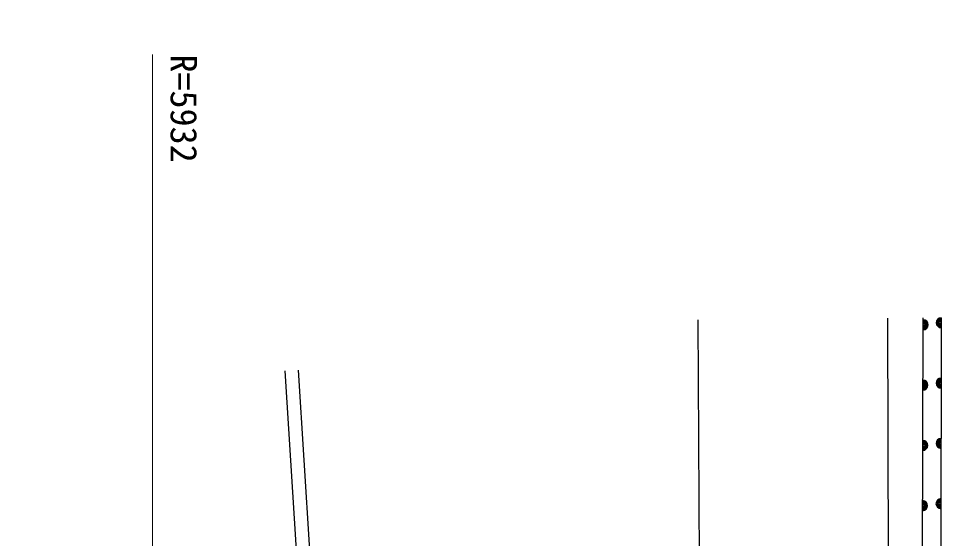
# Model space of a CAD drawing. Units: millimetres, scale not verified. Extents: x -2865935 to 4137865, y -6708483 to 4285906.
# Drawn here: x 337075 to 382999, y 333469 to 359337 of the extents above; entities that cross this region are included whole.
import ezdxf
from ezdxf.enums import TextEntityAlignment as Align

# ---------------------------------------------------------------- set-up
doc = ezdxf.new("R2010")
doc.units = ezdxf.units.MM
doc.header["$LTSCALE"] = 1000
for name, color, linetype, lineweight in [('M-BGD', 7, 'Continuous', 25), ('M-STR-HTXT', 7, 'Continuous', 13), ('M-STR-STRC', 7, 'Continuous', 25)]:
    doc.layers.add(name, color=color, linetype=linetype, lineweight=lineweight)
doc.styles.add('ＭＳ ゴシック', font='')
doc.styles.get('ＭＳ ゴシック').set_extended_font_data('MS Gothic')

msp = doc.modelspace()

# ---------------------------------------------------------------- linework, layer by layer
at = {"layer": 'M-BGD'}
for p, q in [((381998, 316853), (382085, 344445)), ((382984, 344453), (382948, 316812)), ((371047, 316953), (370897, 344355)), ((380317, 344431), (380351, 323399)), ((350915, 332890), (350350, 341810)), ((351573, 332884), (351005, 341852))]:
    msp.add_line(p, q, dxfattribs=at)
for centre, radius, start, end in [((382984, 344203), 250, 89.9248, 269.9248), ((382084, 344103), 250, 269.8201, 89.8201), ((382084, 344103), 200, 269.8201, 89.8201), ((382084, 344103), 150, 269.8201, 89.8201), ((382084, 344103), 100, 269.8201, 89.8201), ((382084, 344103), 50, 269.8201, 89.8201), ((382984, 344203), 200, 89.9248, 269.9248), ((382984, 344203), 150, 89.9248, 269.9248), ((382984, 344203), 100, 89.9248, 269.9248), ((382984, 344203), 50, 89.9248, 269.9248), ((382075, 341103), 250, 269.8201, 89.8201), ((382075, 341103), 200, 269.8201, 89.8201), ((382075, 341103), 150, 269.8201, 89.8201), ((382980, 341203), 250, 89.9248, 269.9248), ((382980, 341203), 200, 89.9248, 269.9248), ((382980, 341203), 150, 89.9248, 269.9248), ((382980, 341203), 100, 89.9248, 269.9248), ((382980, 341203), 50, 89.9248, 269.9248), ((382075, 341103), 100, 269.8201, 89.8201), ((382075, 341103), 50, 269.8201, 89.8201), ((382065, 338103), 250, 269.8201, 89.8201), ((382065, 338103), 200, 269.8201, 89.8201), ((382065, 338103), 150, 269.8201, 89.8201), ((382065, 338103), 100, 269.8201, 89.8201), ((382065, 338103), 50, 269.8201, 89.8201), ((382976, 338203), 250, 89.9248, 269.9248), ((382976, 338203), 200, 89.9248, 269.9248), ((382976, 338203), 150, 89.9248, 269.9248), ((382976, 338203), 100, 89.9248, 269.9248), ((382976, 338203), 50, 89.9248, 269.9248), ((382056, 335103), 250, 269.8201, 89.8201), ((382056, 335103), 200, 269.8201, 89.8201), ((382056, 335103), 150, 269.8201, 89.8201), ((382972, 335203), 250, 89.9248, 269.9248), ((382972, 335203), 200, 89.9248, 269.9248), ((382972, 335203), 150, 89.9248, 269.9248), ((382972, 335203), 100, 89.9248, 269.9248), ((382972, 335203), 50, 89.9248, 269.9248), ((382056, 335103), 100, 269.8201, 89.8201), ((382056, 335103), 50, 269.8201, 89.8201)]:
    msp.add_arc(centre, radius, start, end, dxfattribs=at)
at = {"layer": 'M-STR-HTXT'}
msp.add_line((343749, 282550), (343749, 357550), dxfattribs=at)
at = {"layer": 'M-STR-STRC'}
for centre, radius, start, end in [((314350, 2284006), 2001900, 273.29897, 273.29897), ((314350, 2284006), 2001900, 273.23663, 273.23663), ((314350, 2284006), 2001900, 273.25597, 273.25597), ((314350, 2284006), 2001900, 273.19369, 273.19369), ((314350, 2284006), 2001900, 273.13148, 273.13148), ((314350, 2284006), 2001900, 272.98804, 272.98804), ((314350, 2284006), 2001900, 272.86419, 272.86419), ((314350, 2284006), 2001900, 272.88339, 272.88339), ((314350, 2284006), 2001900, 272.82155, 272.82155), ((314350, 2284006), 2001900, 272.74063, 272.74063), ((314350, 2284006), 2001900, 272.75979, 272.75979), ((314350, 2284006), 2001900, 272.6981, 272.6981), ((314350, 2284006), 2001900, 272.63648, 272.63648), ((314350, 2284006), 2001900, 272.57494, 272.57494), ((314350, 2284006), 1998100, 273.31959, 273.31959), ((314350, 2284006), 1998100, 273.24254, 273.24254), ((314350, 2284006), 1998100, 273.20199, 273.20199), ((314350, 2284006), 1998100, 273.12494, 273.12494), ((314350, 2284006), 1998100, 273.14319, 273.14319), ((314350, 2284006), 1998100, 272.96679, 272.96679), ((314350, 2284006), 1998100, 272.90798, 272.90798), ((314350, 2284006), 1998100, 272.84918, 272.84918), ((314350, 2284006), 1998100, 272.65453, 272.65453), ((314350, 2284006), 1998100, 272.67278, 272.67278), ((314350, 2284006), 1998100, 272.59573, 272.59573), ((314350, 2284006), 1998100, 272.61398, 272.61398), ((314350, 2284006), 1998100, 272.53693, 272.53693), ((314350, 2284006), 1998100, 272.55518, 272.55518), ((314350, 2284006), 1998100, 272.47812, 272.47812), ((314350, 2284006), 1998100, 272.49637, 272.49637), ((314350, 2284006), 1998100, 272.41932, 272.41932), ((323879, 2284379), 1995597, 272.13117, 272.13117)]:
    msp.add_arc(centre, radius, start, end, dxfattribs=at)

# ---------------------------------------------------------------- texts
at = {"layer": 'M-STR-HTXT', "style": 'ＭＳ ゴシック'}
msp.add_text('R=5932', height=1320, rotation=270, dxfattribs=at).set_placement((344249, 357550), align=Align.BOTTOM_LEFT)

doc.saveas('drawing.dxf')
